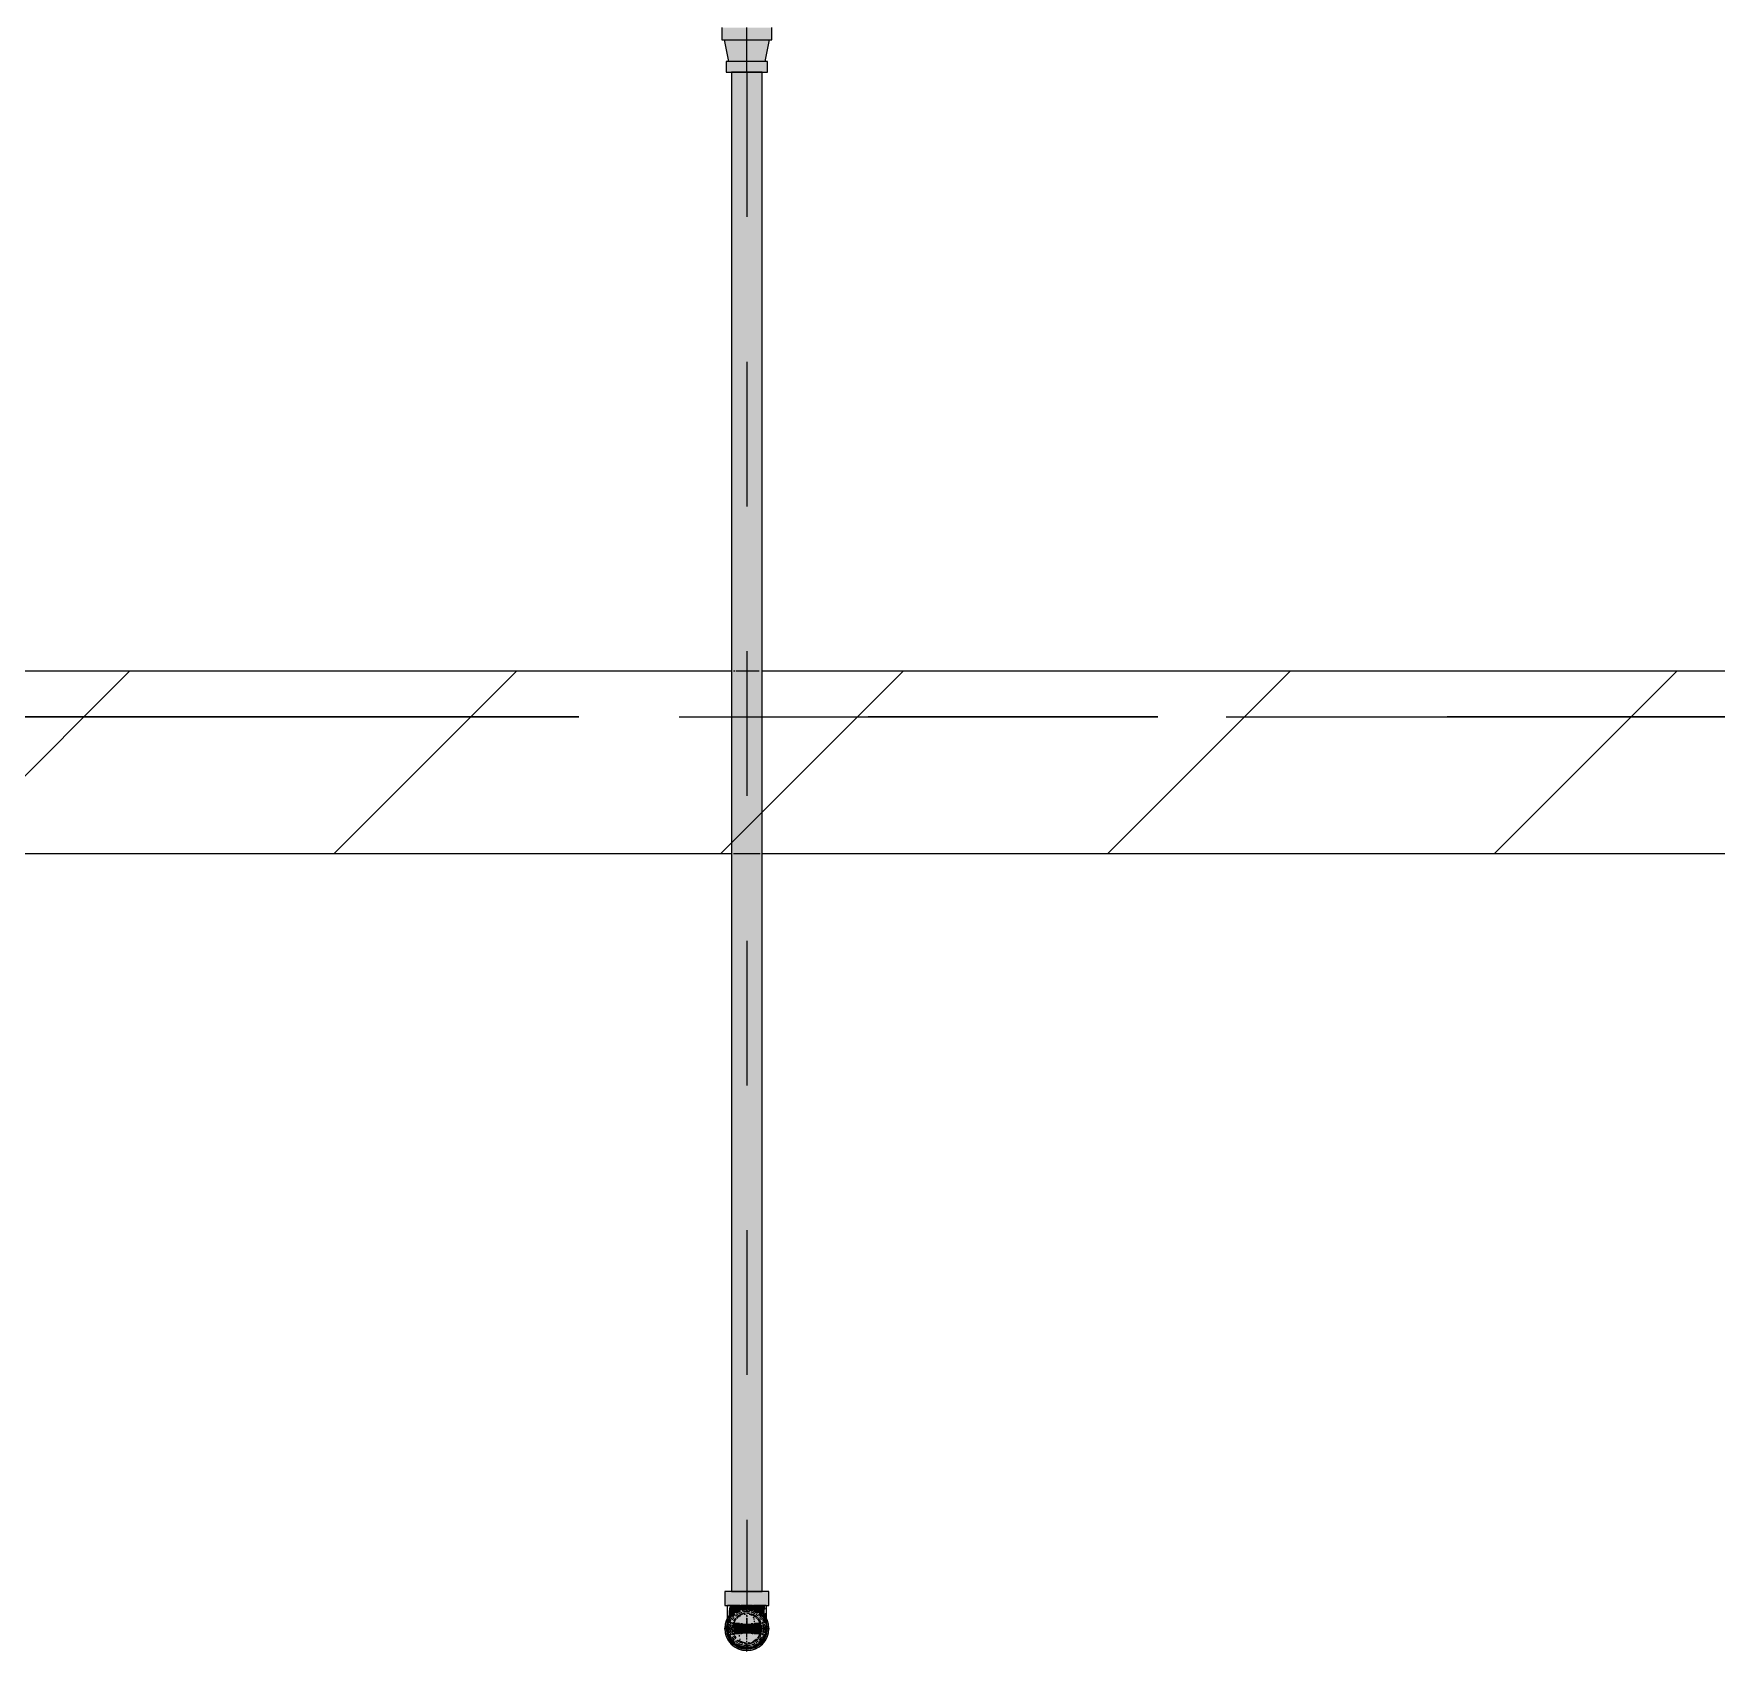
# Model space of a CAD drawing. Header units: millimetres. Extents: x -4000 to 187956, y -58990 to 162485.
# Drawn here: x 70968 to 72813, y 126425 to 128199 of the extents above; entities that cross this region are included whole.
import ezdxf

# ---------------------------------------------------------------- set-up
doc = ezdxf.new("R2010")
doc.units = ezdxf.units.MM
for name, pattern in [('Dash 1_16_', [317.5, 158.75, -158.75]), ('Grid Line', [2222.5, 1270, -317.5, 317.5, -317.5]), ('Grid Line 12_5mm', [2150, 1250, -300, 300, -300])]:
    doc.linetypes.add(name, pattern=pattern)
for name, color, linetype, lineweight in [('A-WALL', 113, 'Continuous', 13), ('A-WALL-PATT', 111, 'Continuous', 13), ('F-SPRN', 3, 'Continuous', 9), ('P-PIPE', 3, 'Continuous', 9), ('P-PIPE-CNTR', 3, 'Continuous', 9), ('S-GRID', 1, 'Continuous', 30)]:
    doc.layers.add(name, color=color, linetype=linetype, lineweight=lineweight)

# ---------------------------------------------------------------- blocks, each defined once
blk = doc.blocks.new('CMF2_NHAXUONG_A_rvt-1-FFS - TANG 1')
at = {"layer": 'A-WALL-PATT', "lineweight": 9}
h = blk.add_hatch(dxfattribs=at)
h.set_pattern_fill('FP_12', color=250, style=0, pattern_type=2)
h.set_pattern_definition([(45, (0, 0), (-212.13203, 212.13203), [])])
h.paths.add_polyline_path([(68581, 127300.1), (97082.8, 127300.1), (97082.8, 127500.1), (67049.8, 127500.1), (67049.8, 127300.1)])
h.paths.add_polyline_path([(43638.6, 127300.1), (63049.8, 127300.1), (63049.8, 127500.1), (43549.8, 127500.1), (43549.8, 127300.1)])
at = {"layer": 'A-WALL', "color": 50, "lineweight": 15}
for p, q in [((71733.5, 127500.1), (69266.5, 127500.1)), ((74233.5, 127500.1), (71766.5, 127500.1)), ((69266.7, 127300.1), (71733.3, 127300.1)), ((71766.7, 127300.1), (74233.3, 127300.1))]:
    blk.add_line(p, q, dxfattribs=at)
at = {"layer": 'A-WALL', "color": 35, "lineweight": 15}
for p, q in [((71733.5, 127500.1), (69266.5, 127500.1)), ((74233.5, 127500.1), (71766.5, 127500.1)), ((69266.7, 127300.1), (71733.3, 127300.1)), ((71766.7, 127300.1), (74233.3, 127300.1))]:
    blk.add_line(p, q, dxfattribs=at)
at = {"layer": 'A-WALL', "color": 14, "lineweight": 15}
for p, q in [((71737.1, 127500.1), (71735.5, 127500.1)), ((71763.4, 127500.1), (71738.2, 127500.1)), ((71735.5, 127300.1), (71764.5, 127300.1))]:
    blk.add_line(p, q, dxfattribs=at)
at = {"layer": 'A-WALL', "color": 15, "lineweight": 15}
for p, q in [((71737.1, 127500.1), (71735.5, 127500.1)), ((71763.4, 127500.1), (71738.2, 127500.1)), ((71735.5, 127300.1), (71764.5, 127300.1))]:
    blk.add_line(p, q, dxfattribs=at)
at = {"layer": 'S-GRID', "linetype": 'Grid Line 12_5mm', "lineweight": 9}
blk.add_line((-824.3, 127450), (183641.1, 127450), dxfattribs=at)
blk = doc.blocks.new('Sprinkler_Up - DN20-V317-FFS - TANG 1')
at = {"layer": 'F-SPRN', "transparency": 33554534}
for points in [[(-13.5, 0), (-3.9, 0.7), (-1.7, 2.9), (-1.2, 3.5), (-0.6, 4), (0.6, 4), (1.2, 3.5), (1.7, 2.9), (4.6, 0), (22.2, 0), (18, 13.1), (6.9, 21.2), (-6.9, 21.2), (-18.4, 11.9), (-22.2, 0)], [(0, -21.2), (6.9, -21.2), (18, -13.1), (22.2, 0), (3.9, -0.7), (1.7, -2.9), (1.2, -3.5), (0.6, -4), (-0.6, -4), (-1.2, -3.5), (-1.7, -2.9), (-4.6, 0), (-22.2, 0), (-18, -13.1), (-6.9, -21.2)], [(0, -16.7), (4.3, -16.1), (11.8, -11.8), (16.1, -4.3), (16.1, 4.3), (11.7, 11.9), (8.3, 14.4), (0, 16.7), (-4.3, 16.1), (-11.8, 11.8), (-16.1, 4.3), (-16.1, -4.3), (-11.8, -11.8), (-8.3, -14.4)], [(0, -15.6), (7.8, -13.5), (13.5, -7.8), (15.1, -4), (15.1, 4), (13.5, 7.8), (7.8, 13.5), (0, 15.6), (-9.9, 11.9), (-11, 11), (-15.1, 4), (-15.1, -4), (-11, -11), (-7.8, -13.5)], [(-10.9, -5.5), (-10.9, 5.4), (-14.5, 5.4), (-14.5, -5.5)], [(-7.7, -5.5), (-7.7, 5.4), (-10.9, 5.4), (-10.9, -5.5)], [(0, -5.5), (0, 5.4), (-7.7, 5.4), (-7.7, -5.5)], [(0, 0), (5.7, 0), (2.9, 4.9), (-2.9, 4.9), (-5.7, 0)], [(-2.9, -4.9), (2.9, -4.9), (5.7, 0), (-5.7, 0)], [(0, 0), (4.6, 0), (0, 4.6), (-4.6, 0)], [(0, -4.6), (4.6, 0), (-4.6, 0)], [(0, -2.6), (1.3, 0), (-1.8, 0)], [(-1.3, 0), (1.8, 0), (0, 2.6)], [(7.7, -5.5), (7.7, 5.4), (0, 5.4), (0, -5.5)], [(10.9, -5.5), (10.9, 5.4), (7.7, 5.4), (7.7, -5.5)], [(14.5, -5.5), (14.5, 5.4), (10.9, 5.4), (10.9, -5.5)]]:
    blk.add_hatch(color=1, dxfattribs=at).paths.add_polyline_path(points)
at = {"layer": 'F-SPRN', "color": 1}
for p, q in [((-11.5, 5.4), (-14.5, 5.4)), ((-14.5, 5.4), (-11.3, 5.4)), ((-14.5, 5.4), (-14.5, 3.7)), ((-14.5, 3.3), (-14.5, 0)), ((-11.5, 5.4), (-11.5, 4)), ((-10.9, 1.9), (-10.9, 3.6)), ((-10.8, 5.4), (-8, 5.4)), ((-8.1, 5.4), (-10.8, 5.4)), ((-8.1, 5.4), (-8.1, 2.8)), ((-8.1, 2.5), (-8.1, 0.7)), ((-7.7, 4.8), (-7.7, 2.7)), ((-7.7, 4.8), (-7.7, 2.7)), ((-7.7, 2.1), (-7.7, 0.5)), ((-7.7, 2.1), (-7.7, 0.5)), ((-6.7, 5.4), (-4.7, 5.4)), ((-5.8, 3.8), (-5.8, 2.2)), ((-2.1, 0), (-2.1, 0)), ((-2.1, 0), (-2.1, -0.1)), ((-0.5, 2), (-0.6, 2)), ((-0.6, 2), (-0.6, 2)), ((0, 2.1), (-0.1, 2.1)), ((2.1, 0), (2.1, 0.1)), ((2.1, 0), (2.1, 0)), ((4.7, 5.4), (6.5, 5.4)), ((7.7, 5.4), (10.8, 5.4)), ((7.7, 5.2), (7.7, 2.7)), ((7.7, 5.2), (7.7, 2.7)), ((7.7, 2.3), (7.7, 0.5)), ((7.7, 2.3), (7.7, 0.5)), ((10.8, 5.4), (8.1, 5.4)), ((8.1, 5.4), (8.1, 2.8)), ((8.1, 2.5), (8.1, 0.4)), ((10.9, 5.4), (14.5, 5.4)), ((10.9, 3.6), (10.9, 0.2)), ((14.5, 5.4), (11.5, 5.4)), ((11.5, 5.4), (11.5, 4)), ((11.5, 3), (11.5, 0.2)), ((14.5, 5.4), (14.5, -5.5)), ((-14.5, -1.3), (-14.5, -3.7)), ((-11.1, -5.5), (-14.5, -5.5)), ((-14.5, -5.5), (-11.5, -5.5)), ((-10.9, -2.6), (-10.9, -1.3)), ((-10.8, -5.5), (-8.1, -5.5)), ((-7.8, -5.5), (-10.8, -5.5)), ((-8.1, -4.2), (-8.1, -5.5)), ((-7.7, -2.7), (-7.7, -4)), ((-7.7, -2.7), (-7.7, -4)), ((-7, -5.5), (-5.8, -5.5)), ((-4.8, -5.5), (-7, -5.5)), ((-5.8, -2.3), (-5.8, -3.8)), ((-2.1, -0.3), (-2, -0.4)), ((-2, -0.4), (-2, -0.5)), ((-2, -0.5), (-2, -0.6)), ((-2, -0.6), (-2, -0.7)), ((-2, -0.7), (-1.9, -0.7)), ((-1.9, -0.7), (-1.9, -0.8)), ((-1.9, -0.8), (-1.9, -0.9)), ((-1.9, -0.9), (-1.8, -1)), ((-1.8, -1), (-1.8, -1.1)), ((-1.8, -1), (-1.8, -1)), ((-1.8, -1.1), (-1.7, -1.2)), ((-1.7, -1.2), (-1.6, -1.3)), ((-1.7, -1.2), (-1.7, -1.2)), ((-1.6, -1.3), (-1.6, -1.4)), ((-1.6, -1.4), (-1.5, -1.4)), ((-1.5, -1.4), (-1.4, -1.5)), ((-1.4, -1.5), (-1.3, -1.6)), ((-1.4, -1.5), (-1.4, -1.5)), ((-1.3, -1.6), (-1.3, -1.7)), ((-1.3, -1.7), (-1.2, -1.7)), ((-1.2, -1.7), (-1.1, -1.7)), ((-1.1, -1.7), (-1.1, -1.8)), ((-1.1, -1.8), (-1, -1.8)), ((-1, -1.8), (-0.9, -1.9)), ((-0.9, -1.9), (-0.8, -1.9)), ((-0.8, -1.9), (-0.7, -2)), ((-0.8, -1.9), (-0.8, -1.9)), ((-0.7, -2), (-0.6, -2)), ((-0.6, -2), (-0.5, -2)), ((-0.5, -2), (-0.4, -2)), ((-0.4, -2), (-0.3, -2.1)), ((-0.4, -2), (-0.4, -2)), ((-0.3, -2.1), (-0.2, -2.1)), ((-0.2, -2.1), (-0.1, -2.1)), ((-0.1, -2.1), (0, -2.1)), ((0, -2.1), (0.1, -2.1)), ((0.1, -2.1), (0.2, -2.1)), ((0.1, -2.1), (0.1, -2.1)), ((0.2, -2.1), (0.3, -2.1)), ((0.3, -2.1), (0.4, -2)), ((0.4, -2), (0.5, -2)), ((0.5, -2), (0.6, -2)), ((0.6, -2), (0.7, -2)), ((0.6, -2), (0.6, -2)), ((0.7, -2), (0.8, -1.9)), ((0.8, -1.9), (0.9, -1.9)), ((0.9, -1.9), (1, -1.8)), ((0.9, -1.9), (0.9, -1.9)), ((1, -1.8), (1.1, -1.8)), ((1.1, -1.8), (1.2, -1.7)), ((1.2, -1.7), (1.3, -1.6)), ((1.2, -1.7), (1.2, -1.7)), ((1.3, -1.6), (1.4, -1.6)), ((1.4, -1.5), (1.5, -1.5)), ((1.4, -1.6), (1.4, -1.5)), ((1.5, -1.4), (1.6, -1.3)), ((1.5, -1.5), (1.5, -1.4)), ((1.6, -1.3), (1.7, -1.2)), ((1.6, -1.3), (1.6, -1.3)), ((1.7, -1.1), (1.8, -1.1)), ((1.7, -1.2), (1.7, -1.1)), ((1.8, -1), (1.9, -0.9)), ((1.8, -1.1), (1.8, -1)), ((1.9, -0.8), (2, -0.7)), ((1.9, -0.8), (1.9, -0.8)), ((1.9, -0.9), (1.9, -0.8)), ((2, -0.4), (2.1, -0.3)), ((2, -0.5), (2, -0.4)), ((2, -0.5), (2, -0.5)), ((2, -0.6), (2, -0.5)), ((2, -0.7), (2, -0.6)), ((2.1, -0.1), (2.1, 0)), ((2.1, -0.2), (2.1, -0.1)), ((2.1, -0.3), (2.1, -0.2)), ((7, -5.5), (4.8, -5.5)), ((5.8, -2.2), (5.8, -3.8)), ((5.8, -5.5), (7, -5.5)), ((7.7, -0.5), (7.7, -2.3)), ((7.7, -0.5), (7.7, -2.3)), ((7.7, -2.7), (7.7, -5.4)), ((7.7, -2.7), (7.7, -5.4)), ((10.8, -5.5), (7.7, -5.5)), ((8.1, -0.4), (8.1, -2.5)), ((8.1, -2.8), (8.1, -5.5)), ((8.1, -5.5), (10.8, -5.5)), ((10.9, -0.2), (10.9, -3.6)), ((14.5, -5.5), (10.9, -5.5)), ((11.5, -0.2), (11.5, -3)), ((11.5, -4), (11.5, -5.5)), ((11.5, -5.5), (14.5, -5.5))]:
    blk.add_line(p, q, dxfattribs=at)
at = {"layer": 'F-SPRN', "color": 1, "flags": 128}
for points in [[(-0.6, 2), (-0.7, 2), (-0.8, 1.9), (-0.9, 1.9), (-0.9, 1.9), (-1, 1.8), (-1.1, 1.8), (-1.2, 1.7), (-1.2, 1.7), (-1.3, 1.6), (-1.4, 1.6), (-1.4, 1.5), (-1.5, 1.5), (-1.5, 1.4), (-1.6, 1.3), (-1.6, 1.3), (-1.7, 1.2), (-1.7, 1.1), (-1.8, 1.1), (-1.8, 1), (-1.9, 0.9), (-1.9, 0.8), (-1.9, 0.8), (-2, 0.7), (-2, 0.6), (-2, 0.5), (-2, 0.5), (-2, 0.4), (-2.1, 0.3), (-2.1, 0.2), (-2.1, 0.1), (-2.1, 0)], [(-0.1, 2.1), (-0.1, 2.1), (-0.2, 2.1), (-0.3, 2.1), (-0.4, 2), (-0.5, 2)], [(2.1, 0.1), (2.1, 0.2), (2.1, 0.2), (2.1, 0.3), (2, 0.4), (2, 0.5), (2, 0.6), (2, 0.7), (1.9, 0.7), (1.9, 0.8), (1.9, 0.9), (1.8, 1), (1.8, 1), (1.8, 1.1), (1.7, 1.2), (1.7, 1.2), (1.6, 1.3), (1.6, 1.4), (1.5, 1.4), (1.4, 1.5), (1.4, 1.5), (1.3, 1.6), (1.3, 1.7), (1.2, 1.7), (1.1, 1.7), (1.1, 1.8), (1, 1.8), (0.9, 1.9), (0.8, 1.9), (0.8, 1.9), (0.7, 2), (0.6, 2), (0.5, 2), (0.4, 2), (0.4, 2), (0.3, 2.1), (0.2, 2.1), (0.1, 2.1), (0, 2.1)], [(-2.1, -0.1), (-2.1, -0.2), (-2.1, -0.2), (-2.1, -0.3)]]:
    blk.add_lwpolyline(points, dxfattribs=at)
at = {"layer": 'F-SPRN', "color": 1}
for radius, start, end in [(22.2, 360, 180), (21.9, 108.2621, 125.7507), (21.9, 99.348, 107.901), (21.9, 90.145, 98.8503), (21.9, 72.5583, 89.4624), (21.9, 54.2493, 71.7379), (21.9, 165.6773, 179.2615), (21.9, 146.7912, 164.8151), (21.9, 144, 146.7912), (21.9, 126.6942, 143.2701), (16.7, 167.6802, 180), (16.7, 167.6802, 180), (16.7, 155.3879, 164.9693), (16.7, 155.3879, 164.9693), (15.6, 166.4265, 180), (15.6, 166.4265, 180), (15.6, 150.9409, 165), (15.6, 159.6139, 165), (16.7, 136.7213, 149.931), (16.7, 136.7213, 149.931), (15.6, 150.9409, 156.3845), (15.6, 138.4214, 150), (15.6, 138.4214, 150), (16.7, 134.4938, 135), (16.7, 134.4938, 135), (15.6, 129.9005, 135), (15.6, 129.9005, 135), (16.7, 121.4181, 130.5751), (16.7, 121.4181, 130.5751), (15.6, 120.5262, 126.205), (15.6, 120.5262, 126.205), (16.7, 106.5995, 120), (16.7, 106.5995, 120), (15.6, 114.4363, 119.9813), (15.6, 114.4363, 119.9813), (4.63, 155.7832, 180), (4.63, 155.7832, 180), (16.7, 96.4143, 105), (16.7, 96.4143, 105), (4.63, 109.0192, 138.2703), (4.63, 109.0192, 138.2703), (15.6, 95.5762, 100.6843), (15.6, 95.5762, 100.6843), (2.56, 109.0192, 168.8278), (2.56, 109.0192, 168.8278), (2.04, 109.0192, 180), (16.7, 83.0684, 90), (16.7, 83.0684, 90), (4.63, 17.9592, 90), (4.63, 17.9592, 90), (3.81, 57.0577, 90), (2.56, 14.5599, 90), (2.56, 14.5599, 90), (2.04, 10.4703, 90), (15.6, 75.573, 80.5892), (15.6, 75.573, 80.5892), (3.81, 16.1605, 43.8358), (15.6, 67.5614, 74.5481), (15.6, 67.5614, 74.5481), (16.7, 60, 75), (16.7, 60, 75), (15.6, 60.0187, 65.5637), (15.6, 60.0187, 65.5637), (15.6, 53.795, 60), (15.6, 53.795, 60), (16.7, 49.4249, 58.5819), (16.7, 49.4249, 58.5819), (15.6, 45, 50.0995), (15.6, 45, 50.0995), (16.7, 45, 45.5062), (16.7, 45, 45.5062), (15.6, 30, 41.5786), (15.6, 30, 41.5786), (16.7, 30, 43.2787), (16.7, 30, 43.2787), (21.9, 36.7299, 53.3058), (15.6, 23.6155, 29.5646), (15.6, 15, 29.5646), (15.6, 15, 20.3861), (16.7, 15, 24.6121), (16.7, 15, 24.6121), (15.6, 360, 13.6618), (15.6, 0, 13.6618), (16.7, 360, 12.3198), (16.7, 0, 12.3198), (21.9, 33.2088, 36), (21.9, 15.1849, 33.2088), (21.9, 0.7385, 14.3227), (22.2, 180, 360), (21.9, 180.7385, 194.3227), (21.9, 195.1849, 215.2302), (21.9, 216.7299, 233.3058), (16.7, 180, 192.3198), (16.7, 180, 192.3198), (16.7, 195.0307, 204.6121), (16.7, 195.0307, 204.6121), (15.6, 181.9082, 193.6618), (15.6, 181.9082, 193.6618), (15.6, 197.3339, 209.5646), (15.6, 197.3339, 209.5646), (16.7, 210.069, 223.2787), (16.7, 210.069, 223.2787), (15.6, 212.5472, 221.5786), (15.6, 212.5472, 221.5786), (21.9, 234.2493, 251.7379), (16.7, 229.4249, 238.5819), (16.7, 229.4249, 238.5819), (15.6, 233.795, 240), (15.6, 233.795, 240), (16.7, 240, 255), (16.7, 240, 255), (15.6, 240.0187, 254.5481), (15.6, 240.0187, 254.5481), (4.63, 197.9592, 0), (4.63, 197.9592, 360), (15.6, 255, 267.64), (15.6, 255, 267.64), (3.81, 196.1605, 360), (2.56, 191.1677, 270), (2.56, 191.1677, 270), (2.04, 190.4703, 270), (16.7, 263.0684, 270), (16.7, 263.0684, 270), (2.04, 270, 0), (2.56, 270, 0), (2.56, 270, 360), (15.6, 275.5762, 280.6843), (15.6, 275.5762, 280.6843), (16.7, 276.4143, 285), (16.7, 276.4143, 285), (16.7, 286.5995, 300), (16.7, 286.5995, 300), (15.6, 294.4363, 299.9813), (15.6, 294.4363, 299.9813), (21.9, 288.2621, 305.7507), (15.6, 300, 313.2078), (15.6, 300, 313.2078), (16.7, 301.4181, 310.5751), (16.7, 301.4181, 310.5751), (15.6, 318.4214, 330), (15.6, 318.4214, 330), (16.7, 316.7213, 330), (16.7, 316.7213, 330), (21.9, 306.6942, 323.2701), (15.6, 330.4354, 345), (15.6, 330.4354, 336.3845), (15.6, 339.6139, 345), (15.6, 346.3382, 360), (15.6, 346.3382, 360), (16.7, 335.3879, 345), (16.7, 335.3879, 345), (16.7, 347.6802, 360), (16.7, 347.6802, 360), (21.9, 324.7698, 344.8151), (21.9, 345.6773, 359.2615), (21.9, 252.5583, 269.4624), (21.9, 270.145, 278.8503), (21.9, 279.348, 287.901)]:
    blk.add_arc((0, 0), radius, start, end, dxfattribs=at)
blk = doc.blocks.new('Steel_Transition_Threaded_HoaPhat - Standard-V318-FFS - TANG 1')
at = {"layer": 'P-PIPE', "lineweight": 13, "transparency": 33554534}
h = blk.add_hatch(color=1, dxfattribs=at)
h.paths.add_polyline_path([(71750, 126427.6), (71755.8, 126428.4), (71761.3, 126430.6), (71765.9, 126434.2), (71769.5, 126438.8), (71771.7, 126444.3), (71772.5, 126450.1), (71771.7, 126455.9), (71769, 126462), (71765.9, 126466), (71761.3, 126469.6), (71755.8, 126471.8), (71750, 126472.6), (71744.2, 126471.8), (71738.8, 126469.6), (71734.1, 126466), (71730.5, 126461.3), (71728.3, 126455.9), (71727.5, 126450.1), (71728.3, 126444.3), (71730.5, 126438.8), (71734.1, 126434.2), (71738.8, 126430.6), (71744.2, 126428.4)])
h.paths.add_polyline_path([(71750, 126430), (71744.8, 126430.7), (71740, 126432.7), (71735.8, 126435.9), (71732.6, 126440), (71730.6, 126444.9), (71729.9, 126450.1), (71730.6, 126455.3), (71734, 126462), (71735.8, 126464.3), (71740, 126467.5), (71744.8, 126469.5), (71750, 126470.2), (71755.2, 126469.5), (71760.1, 126467.5), (71766, 126462), (71767.4, 126460.1), (71769.4, 126455.3), (71770.1, 126450.1), (71769.4, 126444.9), (71767.4, 126440), (71764.2, 126435.9), (71760.1, 126432.7), (71755.2, 126430.7)])
for points in [[(71750, 126430), (71750, 126433.7), (71741.8, 126435.9), (71735.8, 126441.9), (71733.6, 126450.1), (71735.8, 126458.3), (71741.8, 126464.3), (71750, 126466.5), (71750, 126470.2), (71744.8, 126469.5), (71740, 126467.5), (71734, 126462), (71732.6, 126460.1), (71730.6, 126455.3), (71729.9, 126450.1), (71730.6, 126444.9), (71732.6, 126440), (71735.8, 126435.9), (71740, 126432.7), (71744.8, 126430.7)], [(71750, 126431.6), (71754.8, 126432.2), (71759.3, 126434.1), (71763.1, 126437), (71766, 126440.8), (71767.9, 126445.3), (71768.5, 126450.1), (71767.9, 126454.9), (71764, 126462), (71763.1, 126463.2), (71759.3, 126466.1), (71754.8, 126468), (71750, 126468.6), (71745.2, 126468), (71740.8, 126466.1), (71736, 126462), (71734, 126459.3), (71732.1, 126454.9), (71731.5, 126450.1), (71732.1, 126445.3), (71734, 126440.8), (71736.9, 126437), (71740.8, 126434.1), (71745.2, 126432.2)], [(71750, 126430), (71755.2, 126430.7), (71760.1, 126432.7), (71764.2, 126435.9), (71767.4, 126440), (71769.4, 126444.9), (71770.1, 126450.1), (71769.4, 126455.3), (71766, 126462), (71764.2, 126464.3), (71760.1, 126467.5), (71755.2, 126469.5), (71750, 126470.2), (71750, 126466.5), (71758.2, 126464.3), (71764.2, 126458.3), (71766.4, 126450.1), (71764.2, 126441.9), (71758.2, 126435.9), (71750, 126433.7)]]:
    blk.add_hatch(color=1, dxfattribs=at).paths.add_polyline_path(points)
at = {"layer": 'P-PIPE', "color": 20, "lineweight": 13}
for radius, start, end in [(22.5, 90, 270), (22.5, 150, 270), (22.5, 90, 150), (20.1, 150, 162.7449), (20.1, 143.4205, 148.1553), (18.5, 139.7195, 150), (18.5, 139.7195, 150), (20.1, 128.8856, 139.8677), (16.4, 143.5463, 150), (18.5, 123.4976, 133.2041), (18.5, 123.4976, 133.2041), (16.4, 133.3918, 135), (20.1, 109.6859, 125.0043), (16.4, 121.0738, 128.0319), (18.5, 106.819, 120), (18.5, 106.819, 120), (16.4, 115.1607, 120), (16.4, 107.4657, 111.9681), (20.1, 100.9975, 105), (18.5, 91.4353, 103.2046), (18.5, 91.4353, 103.2046), (16.4, 96.2132, 104.6042), (20.1, 90.5246, 98.5089), (22.5, 0, 90), (22.5, 270, 90), (18.5, 78.0986, 90), (18.5, 78.0986, 90), (20.1, 75.0607, 87.9279), (18.5, 60, 75), (18.5, 60, 75), (16.4, 66.9681, 72.9388), (20.1, 54.9957, 75), (16.4, 50.4733, 56.6389), (18.5, 46.7959, 56.5024), (18.5, 46.7959, 56.5024), (16.4, 45, 46.6082), (20.1, 40.1323, 51.1144), (16.4, 30, 38.0319), (18.5, 30, 40.2805), (18.5, 30, 40.2805), (20.1, 31.8447, 36.5795), (20.1, 17.2551, 30), (20.1, 166.0499, 193.9501), (20.1, 197.2551, 210), (18.5, 166.5939, 180), (18.5, 166.5939, 193.4061), (18.5, 180, 193.4061), (18.5, 157.6232, 165), (18.5, 157.6232, 165), (18.5, 195, 202.3768), (18.5, 195, 202.3768), (20.1, 211.8447, 225), (16.4, 168.5467, 178.9063), (16.4, 184.8393, 191.4533), (18.5, 210, 223.5703), (18.5, 210, 223.5703), (16.4, 158.0319, 163.506), (16.4, 210.6635, 216.4537), (22.5, 270, 0), (20.1, 308.8856, 328.1553), (18.5, 316.4297, 330), (18.5, 316.4297, 330), (16.4, 338.0319, 342.8691), (16.4, 0, 8.0319), (16.4, 353.5463, 0), (18.5, 15, 22.3768), (18.5, 15, 22.3768), (18.5, 337.6232, 345), (18.5, 337.6232, 345), (20.1, 330, 342.7449), (18.5, 0, 13.4061), (18.5, 346.5939, 13.4061), (18.5, 346.5939, 0), (20.1, 346.0499, 13.9501), (20.1, 225, 231.1144), (18.5, 226.7959, 236.5024), (18.5, 226.7959, 236.5024), (20.1, 234.9957, 240), (16.4, 230.4733, 236.6389), (20.1, 240, 255), (18.5, 240, 255), (18.5, 240, 255), (16.4, 240, 246.5955), (16.4, 250.3629, 255), (20.1, 255.0607, 267.9279), (18.5, 258.0986, 270), (18.5, 258.0986, 270), (16.4, 264.1652, 268.506), (20.1, 270.5246, 278.5089), (18.5, 271.4353, 283.2046), (18.5, 271.4353, 283.2046), (16.4, 276.2132, 283.9063), (20.1, 280.9975, 285), (16.4, 287.4657, 291.9681), (18.5, 286.819, 300), (18.5, 286.819, 300), (16.4, 293.4045, 300), (20.1, 289.6859, 305.0043), (18.5, 303.4976, 313.2041), (18.5, 303.4976, 313.2041)]:
    blk.add_arc((71750, 126450.1), radius, start, end, dxfattribs=at)
blk = doc.blocks.new('Steel_Elbow_Threaded_HoaPhat - Standard-V319-FFS - TANG 1')
at = {"layer": 'P-PIPE', "lineweight": 13, "transparency": 33554534}
for points in [[(71733, 126475.5), (71750, 126475.5), (71750, 126490.6), (71725.9, 126490.6), (71726.7, 126475.5), (71729.1, 126475.5)], [(71774.1, 126475.5), (71773.3, 126490.6), (71750, 126490.6), (71750, 126475.5), (71773.3, 126475.5)], [(71750, 126426), (71756.2, 126426.8), (71762.1, 126429.2), (71767.1, 126433), (71770.9, 126438), (71773.3, 126443.8), (71774.1, 126450.1), (71773.3, 126456.3), (71770.9, 126462.1), (71767.1, 126467.1), (71762.1, 126471), (71756.2, 126473.4), (71750, 126474.2), (71743.8, 126473.4), (71737.9, 126471), (71733, 126467.1), (71729, 126462), (71726.7, 126456.3), (71725.9, 126450.1), (71726.7, 126443.8), (71729.1, 126438), (71733, 126433), (71737.9, 126429.2), (71743.8, 126426.8)]]:
    blk.add_hatch(color=1, dxfattribs=at).paths.add_polyline_path(points)
h = blk.add_hatch(color=1, dxfattribs=at)
h.paths.add_polyline_path([(71742.8, 126470), (71740.3, 126470), (71744.1, 126471.9)])
h.paths.add_polyline_path([(71729.8, 126460.2), (71732.1, 126462), (71737.2, 126467.6), (71742.8, 126470), (71750, 126471.2), (71750, 126475.5), (71731.7, 126475.5), (71730.3, 126471.7), (71730.1, 126464.3), (71730, 126462)])
h = blk.add_hatch(color=1, dxfattribs=at)
h.paths.add_polyline_path([(71766.9, 126465.3), (71769.2, 126462), (71768.6, 126464.6)])
h.paths.add_polyline_path([(71770.9, 126458.6), (71770.6, 126467.2), (71769.5, 126466.8), (71769.4, 126470.9), (71770.7, 126471.2), (71769.6, 126475.5), (71750, 126475.5), (71750, 126471.2), (71757.2, 126470), (71755.9, 126471.9), (71763.4, 126467.2), (71767.4, 126463.1), (71766.2, 126468.2), (71769.6, 126462)])
at = {"layer": 'P-PIPE', "color": 20, "lineweight": 13}
for p, q in [((71725.9, 126490.6), (71725.9, 126475.5)), ((71729.1, 126490.6), (71725.9, 126490.6)), ((71750, 126490.6), (71725.9, 126490.6)), ((71733, 126490.6), (71729.1, 126490.6)), ((71737.9, 126490.6), (71733.8, 126490.6)), ((71743.8, 126490.6), (71738.2, 126490.6)), ((71750, 126490.6), (71743.8, 126490.6)), ((71756.2, 126490.6), (71750, 126490.6)), ((71774.1, 126490.6), (71750, 126490.6)), ((71761.8, 126490.6), (71756.2, 126490.6)), ((71766.2, 126490.6), (71762.1, 126490.6)), ((71770.9, 126490.6), (71767.1, 126490.6)), ((71773.3, 126490.6), (71770.9, 126490.6)), ((71774.1, 126490.6), (71773.3, 126490.6)), ((71774.1, 126475.5), (71774.1, 126490.6)), ((71725.9, 126475.5), (71731.5, 126475.5)), ((71725.9, 126475.5), (71750, 126475.5)), ((71742.8, 126475.5), (71728.9, 126475.5)), ((71728.9, 126461.8), (71728.9, 126462)), ((71728.9, 126460.9), (71728.9, 126461.8)), ((71731.7, 126475.5), (71729.2, 126475.5)), ((71731.5, 126475.5), (71733, 126475.5)), ((71732.8, 126475.5), (71731.7, 126475.5)), ((71736.4, 126475.5), (71733.8, 126475.5)), ((71734, 126475.5), (71737.9, 126475.5)), ((71742.8, 126475.5), (71736.4, 126475.5)), ((71737.9, 126475.5), (71742.7, 126475.5)), ((71750, 126475.5), (71743.7, 126475.5)), ((71750, 126475.5), (71743.7, 126475.5)), ((71743.8, 126475.5), (71750, 126475.5)), ((71750, 126475.5), (71756.2, 126475.5)), ((71750, 126475.5), (71774.1, 126475.5)), ((71756.3, 126475.5), (71750, 126475.5)), ((71756.3, 126475.5), (71750, 126475.5)), ((71763.6, 126475.5), (71757.2, 126475.5)), ((71770.8, 126475.5), (71757.2, 126475.5)), ((71757.3, 126475.5), (71762.1, 126475.5)), ((71762.1, 126475.5), (71766, 126475.5)), ((71766.2, 126475.5), (71763.6, 126475.5)), ((71767.1, 126475.5), (71769.7, 126475.5)), ((71768.3, 126475.5), (71767.2, 126475.5)), ((71769.9, 126475.5), (71768.3, 126475.5)), ((71769.7, 126475.5), (71770.9, 126475.5)), ((71771.2, 126475.5), (71769.9, 126475.5)), ((71770.9, 126475.5), (71774.1, 126475.5)), ((71771.2, 126462), (71771.2, 126461.2)), ((71771.2, 126462), (71771.2, 126462)), ((71771.2, 126461.2), (71771.2, 126460.3)), ((71771.2, 126458), (71771.2, 126457.3)), ((71728.9, 126455.1), (71728.9, 126455.7)), ((71728.9, 126454.5), (71728.9, 126455.1)), ((71728.9, 126454), (71728.9, 126454.5)), ((71728.9, 126452.5), (71728.9, 126453)), ((71728.9, 126452.1), (71728.9, 126452.5)), ((71728.9, 126451.7), (71728.9, 126452.1)), ((71728.9, 126451.4), (71728.9, 126451.7)), ((71728.9, 126451.1), (71728.9, 126451.4)), ((71728.9, 126450.4), (71728.9, 126450.6)), ((71728.9, 126450.3), (71728.9, 126450.4)), ((71728.9, 126450.2), (71728.9, 126450.3)), ((71728.9, 126450.1), (71728.9, 126450.2)), ((71728.9, 126450.1), (71728.9, 126450.1)), ((71728.9, 126449.9), (71728.9, 126450.1)), ((71728.9, 126449), (71728.9, 126449.9)), ((71728.9, 126448.2), (71728.9, 126449)), ((71729, 126447.3), (71728.9, 126448.2)), ((71729.2, 126446.5), (71729, 126447.3)), ((71729.3, 126445.7), (71729.2, 126446.5)), ((71729.5, 126444.8), (71729.3, 126445.7)), ((71729.7, 126444), (71729.5, 126444.8)), ((71730, 126443.2), (71729.7, 126444)), ((71730.3, 126442.4), (71730, 126443.2)), ((71731.3, 126440.1), (71731, 126440.9)), ((71731.8, 126439.4), (71731.3, 126440.1)), ((71732.2, 126438.7), (71731.8, 126439.4)), ((71767.9, 126438.9), (71767.5, 126438.1)), ((71769.1, 126441.1), (71768.8, 126440.3)), ((71769.5, 126441.9), (71769.1, 126441.1)), ((71769.8, 126442.6), (71769.5, 126441.9)), ((71770.1, 126443.4), (71769.8, 126442.6)), ((71770.3, 126444.2), (71770.1, 126443.4)), ((71770.5, 126445.1), (71770.3, 126444.2)), ((71770.7, 126445.9), (71770.5, 126445.1)), ((71770.9, 126446.7), (71770.7, 126445.9)), ((71771.2, 126450.1), (71771.1, 126449.2)), ((71771.1, 126449.2), (71771.1, 126448.4)), ((71771.2, 126455.9), (71771.2, 126455.3)), ((71771.2, 126455.3), (71771.2, 126454.7)), ((71771.2, 126454.7), (71771.2, 126454.1)), ((71771.2, 126453.1), (71771.2, 126452.6)), ((71771.2, 126452.6), (71771.2, 126452.2)), ((71771.2, 126452.2), (71771.2, 126451.8)), ((71771.2, 126451.8), (71771.2, 126451.5)), ((71771.2, 126451.5), (71771.2, 126451.2)), ((71771.2, 126451.2), (71771.2, 126450.9)), ((71771.2, 126450.5), (71771.2, 126450.3)), ((71771.2, 126450.3), (71771.2, 126450.2)), ((71771.2, 126450.2), (71771.2, 126450.1)), ((71771.2, 126450.1), (71771.2, 126450.1)), ((71734.3, 126436), (71733.7, 126436.6)), ((71734.8, 126435.4), (71734.3, 126436)), ((71735.4, 126434.8), (71734.8, 126435.4)), ((71736.1, 126434.2), (71735.4, 126434.8)), ((71736.7, 126433.6), (71736.1, 126434.2)), ((71737.4, 126433.1), (71736.7, 126433.6)), ((71738.1, 126432.6), (71737.4, 126433.1)), ((71738.8, 126432.2), (71738.1, 126432.6)), ((71741, 126431), (71740.2, 126431.3)), ((71741.8, 126430.6), (71741, 126431)), ((71742.6, 126430.3), (71741.8, 126430.6)), ((71743.3, 126430), (71742.6, 126430.3)), ((71745.8, 126429.4), (71745, 126429.5)), ((71746.6, 126429.2), (71745.8, 126429.4)), ((71749.2, 126429), (71748.3, 126429)), ((71750, 126428.9), (71749.2, 126429)), ((71750.2, 126428.9), (71750, 126428.9)), ((71751.1, 126429), (71750.2, 126428.9)), ((71751.9, 126429), (71751.1, 126429)), ((71752.8, 126429.1), (71751.9, 126429)), ((71753.6, 126429.2), (71752.8, 126429.1)), ((71754.4, 126429.4), (71753.6, 126429.2)), ((71755.3, 126429.6), (71754.4, 126429.4)), ((71757.7, 126430.4), (71756.9, 126430.1)), ((71758.4, 126430.7), (71757.7, 126430.4)), ((71759.2, 126431.1), (71758.4, 126430.7)), ((71760, 126431.4), (71759.2, 126431.1)), ((71760.7, 126431.8), (71760, 126431.4)), ((71761.4, 126432.3), (71760.7, 126431.8)), ((71762.1, 126432.8), (71761.4, 126432.3)), ((71762.8, 126433.3), (71762.1, 126432.8)), ((71763.5, 126433.8), (71762.8, 126433.3)), ((71764.1, 126434.3), (71763.5, 126433.8)), ((71764.7, 126434.9), (71764.1, 126434.3)), ((71765.3, 126435.5), (71764.7, 126434.9)), ((71765.9, 126436.1), (71765.3, 126435.5)), ((71766.4, 126436.8), (71765.9, 126436.1)), ((71767, 126437.5), (71766.4, 126436.8)), ((71767.5, 126438.1), (71767, 126437.5))]:
    blk.add_line(p, q, dxfattribs=at)
at = {"layer": 'P-PIPE', "color": 20, "lineweight": 13, "flags": 128}
for points in [[(71728.9, 126462), (71728.9, 126462.6), (71728.9, 126463.5), (71728.9, 126464.4), (71728.9, 126465.4), (71728.9, 126466.3), (71728.9, 126467.3), (71728.9, 126468.2), (71728.9, 126469.2), (71728.9, 126470.2), (71728.9, 126471.2), (71728.9, 126472.2), (71728.9, 126473.2), (71728.9, 126474.2), (71728.9, 126475.2), (71728.9, 126475.5)], [(71728.9, 126455.7), (71728.9, 126456.4), (71728.9, 126457.1), (71728.9, 126457.8), (71728.9, 126458.5), (71728.9, 126459.3), (71728.9, 126460.1), (71728.9, 126460.9)], [(71771.2, 126475.5), (71771.2, 126474.5), (71771.2, 126473.5), (71771.2, 126472.5), (71771.2, 126471.5), (71771.2, 126470.5), (71771.2, 126469.5), (71771.2, 126468.5), (71771.2, 126467.5), (71771.2, 126466.6), (71771.2, 126465.6), (71771.2, 126464.7), (71771.2, 126463.8), (71771.2, 126462.9), (71771.2, 126462)], [(71771.2, 126460.3), (71771.2, 126459.5), (71771.2, 126458.7), (71771.2, 126458)], [(71771.2, 126457.3), (71771.2, 126456.6), (71771.2, 126455.9)], [(71728.9, 126453), (71728.9, 126453.4), (71728.9, 126454)], [(71728.9, 126450.6), (71728.9, 126450.8), (71728.9, 126451.1)], [(71731, 126440.9), (71730.6, 126441.6), (71730.3, 126442.4)], [(71768.8, 126440.3), (71768.4, 126439.6), (71767.9, 126438.9)], [(71771.1, 126448.4), (71771, 126447.6), (71770.9, 126446.7)], [(71771.2, 126454.1), (71771.2, 126453.6), (71771.2, 126453.1)], [(71771.2, 126450.9), (71771.2, 126450.7), (71771.2, 126450.5)], [(71733.7, 126436.6), (71733.2, 126437.3), (71732.7, 126438), (71732.2, 126438.7)], [(71740.2, 126431.3), (71739.5, 126431.7), (71738.8, 126432.2)], [(71745, 126429.5), (71744.2, 126429.8), (71743.3, 126430)], [(71748.3, 126429), (71747.5, 126429.1), (71746.6, 126429.2)], [(71756.9, 126430.1), (71756.1, 126429.8), (71755.3, 126429.6)]]:
    blk.add_lwpolyline(points, dxfattribs=at)
at = {"layer": 'P-PIPE', "color": 20, "lineweight": 13}
for radius, start, end in [(24.1, 90, 270), (24.1, 150.4645, 270), (24.1, 150, 150.4645), (24.1, 120, 150), (21.1, 150.0076, 164.9665), (21.1, 130, 141.5854), (21.1, 112.9377, 125.8024), (24.1, 90, 120), (21.1, 99.9464, 104.9657), (21.1, 90, 98.9621), (24.1, 30, 90), (24.1, 270, 90), (21.1, 75.0343, 90), (24.1, 270, 29.5355), (21.1, 60.7988, 67.6705), (21.1, 54.1976, 59.9895), (21.1, 38.4146, 50), (21.1, 15.0335, 29.9924), (24.1, 29.5355, 30), (21.1, 172.25, 178.0438), (21.1, 181.9711, 187.2923), (21.1, 165.7465, 170), (21.1, 190, 194.2657), (21.1, 195.0455, 203.6505), (21.1, 205.3748, 209.9974), (21.1, 330.0026, 334.1966), (21.1, 336.3495, 344.9545), (21.1, 345.7343, 350), (21.1, 1.9562, 7.75), (21.1, 352.7077, 358.0289), (21.1, 213.7495, 218.4271), (21.1, 218.9611, 230), (21.1, 234.2198, 247.0686), (21.1, 255.037, 270), (21.1, 271.1041, 276.3537), (21.1, 279.9303, 284.963), (21.1, 292.3235, 303.6981), (21.1, 310, 321.0389), (21.1, 321.5729, 325.795)]:
    blk.add_arc((71750, 126450.1), radius, start, end, dxfattribs=at)

msp = doc.modelspace()

# ---------------------------------------------------------------- block references
at = {"lineweight": 5}
msp.add_blockref('CMF2_NHAXUONG_A_rvt-1-FFS - TANG 1', (0, 0), dxfattribs=at)

# ---------------------------------------------------------------- next in the draw order: hatches: boundary and pattern name
at = {"layer": 'P-PIPE', "transparency": 33554534}
for points in [[(71730.7, 128192.7), (71777.4, 128192.7), (71776.4, 128206), (71722.7, 128206), (71723.6, 128192.7), (71726.3, 128192.7)], [(71735.8, 128168.8), (71770.1, 128168.8), (71773.9, 128192.7), (71725.2, 128192.7), (71730.6, 128168.8), (71732.6, 128168.8)], [(71765.9, 128157), (71772.5, 128157), (71771.7, 128168.8), (71727.5, 128168.8), (71728.3, 128157), (71761.3, 128157)], [(71750, 126490.6), (71750, 128157), (71733.3, 128157), (71733.9, 126490.6), (71745.7, 126490.6)], [(71750, 126490.6), (71766.7, 126490.6), (71766.1, 128157), (71750, 128157), (71750, 126608)], [(71741.7, 126435.6), (71742.8, 126437.6), (71741.7, 126441.7), (71742.8, 126445.9), (71745.8, 126449), (71757.2, 126454.3), (71758.4, 126458.4), (71757.2, 126462.6), (71755.9, 126464.3), (71750, 126466.8), (71741.7, 126464.6), (71735.5, 126458.4), (71733.3, 126450.1), (71735.5, 126441.7), (71738.2, 126438.3)], [(71750, 126433.4), (71758.4, 126435.6), (71761.8, 126438.3), (71766.1, 126445.8), (71766.1, 126454.4), (71761.7, 126462), (71758.4, 126464.6), (71750, 126466.8), (71745.7, 126466.2), (71738.2, 126461.9), (71733.9, 126454.4), (71733.9, 126445.8), (71738.2, 126438.3), (71741.7, 126435.6)]]:
    msp.add_hatch(color=1, dxfattribs=at).paths.add_polyline_path(points)

# ---------------------------------------------------------------- next in the draw order: linework, layer by layer
at = {"layer": 'P-PIPE', "color": 20, "lineweight": 13}
for p, q in [((71722.7, 128206), (71722.7, 128192.7)), ((71722.7, 128192.7), (71777.4, 128192.7)), ((71722.7, 128192.7), (71723.6, 128192.7)), ((71723.6, 128192.7), (71725, 128192.7)), ((71725.2, 128192.7), (71729.9, 128168.8)), ((71726.3, 128192.7), (71730.7, 128192.7)), ((71730.7, 128192.7), (71736.3, 128192.7)), ((71736.3, 128192.7), (71742.9, 128192.7)), ((71743.6, 128192.7), (71750, 128192.7)), ((71750, 128192.7), (71756.4, 128192.7)), ((71757.1, 128192.7), (71763.7, 128192.7)), ((71763.7, 128192.7), (71769.3, 128192.7)), ((71769.3, 128192.7), (71773.7, 128192.7)), ((71770.1, 128168.8), (71774.8, 128192.7)), ((71775, 128192.7), (71777.4, 128192.7)), ((71777.4, 128192.7), (71777.4, 128206)), ((71727.5, 128168.8), (71727.5, 128157)), ((71728.3, 128168.8), (71727.5, 128168.8)), ((71772.5, 128168.8), (71727.5, 128168.8)), ((71727.5, 128157), (71772.5, 128157)), ((71727.5, 128157), (71733.2, 128157)), ((71729.8, 128168.8), (71728.3, 128168.8)), ((71734.1, 128168.8), (71730.6, 128168.8)), ((71733.3, 128157), (71733.3, 126490.6)), ((71733.9, 128157), (71733.3, 128157)), ((71738.2, 128157), (71734, 128157)), ((71738.8, 128168.8), (71734.1, 128168.8)), ((71734.1, 128157), (71738.1, 128157)), ((71761.3, 128157), (71738.7, 128157)), ((71744.2, 128168.8), (71738.8, 128168.8)), ((71738.8, 128157), (71744.2, 128157)), ((71744.2, 128157), (71750, 128157)), ((71750, 128168.8), (71744.8, 128168.8)), ((71755.2, 128168.8), (71750, 128168.8)), ((71750, 128157), (71755.8, 128157)), ((71761.3, 128168.8), (71755.8, 128168.8)), ((71755.8, 128157), (71761.3, 128157)), ((71765.9, 128168.8), (71761.3, 128168.8)), ((71766, 128157), (71761.8, 128157)), ((71761.9, 128157), (71765.9, 128157)), ((71769.4, 128168.8), (71765.9, 128168.8)), ((71766.7, 128157), (71766.1, 128157)), ((71766.7, 126490.6), (71766.7, 128157)), ((71766.8, 128157), (71772.5, 128157)), ((71772.5, 128168.8), (71770.2, 128168.8)), ((71772.5, 128157), (71772.5, 128168.8)), ((71733.3, 126490.6), (71737.9, 126490.6)), ((71738.2, 126490.6), (71761.8, 126490.6)), ((71762.1, 126490.6), (71766.7, 126490.6))]:
    msp.add_line(p, q, dxfattribs=at)
at = {"layer": 'P-PIPE', "color": 1}
for centre, radius, start, end in [((71750, 126458.4), 8.35, 69.0027, 79.2369), ((71750, 126458.4), 8.35, 25.3338, 30), ((71750, 126458.4), 8.35, 8.0385, 17.9918), ((71750, 126458.4), 8.35, 352.2824, 1.6717), ((71750, 126450.1), 16.7, 51.8726, 57.203), ((71750, 126450.1), 16.7, 39.3092, 45.2846), ((71750, 126450.1), 16.7, 32.3031, 39.2955), ((71750, 126450.1), 16.7, 23.314, 31.0974), ((71750, 126450.1), 16.7, 170.1108, 177.203), ((71750, 126450.1), 16.7, 182.797, 189.8892), ((71750, 126450.1), 16.7, 190.2154, 195.2487), ((71750, 126450.1), 16.7, 157.579, 164.2722), ((71750, 126441.7), 8.35, 172.0327, 181.5407), ((71750, 126441.7), 8.35, 199.9004, 209.0413), ((71750, 126441.7), 8.35, 131.0366, 150), ((71750, 126441.7), 8.35, 115.6806, 125.5287), ((71750, 126441.7), 8.35, 100.6842, 114.0387), ((71750, 126441.7), 8.35, 90, 100.6842), ((71750, 126458.4), 8.35, 270, 280.6842), ((71750, 126458.4), 8.35, 316.3183, 330), ((71750, 126450.1), 16.7, 314.7154, 320.6908), ((71750, 126450.1), 16.7, 328.9026, 336.686), ((71750, 126450.1), 16.7, 16.9375, 22.421), ((71750, 126450.1), 16.7, 337.2636, 343.0625), ((71750, 126450.1), 16.7, 4.3093, 9.8892), ((71750, 126450.1), 16.7, 231.8726, 237.203), ((71750, 126441.7), 8.35, 226.6998, 237.8461), ((71750, 126441.7), 8.35, 249.0027, 259.2369), ((71750, 126450.1), 16.7, 264.6626, 273.5288), ((71750, 126450.1), 16.7, 308.1274, 313.9683)]:
    msp.add_arc(centre, radius, start, end, dxfattribs=at)
at = {"layer": 'P-PIPE-CNTR', "color": 20, "lineweight": 13}
for p, q in [((71750, 128157), (71750, 128206)), ((71750, 126490.6), (71750, 126475.5)), ((71750, 126475.5), (71750, 126474.1)), ((71750, 126474.1), (71750, 126472.3)), ((71750, 126472.2), (71750, 126470.8)), ((71750, 126469.7), (71750, 126467.9)), ((71750, 126464.4), (71750, 126462.9)), ((71750, 126461.3), (71750, 126459.4)), ((71750, 126458.8), (71750, 126457.5)), ((71750, 126457.5), (71750, 126454.1)), ((71750, 126452.5), (71750, 126451)), ((71750, 126450.7), (71750, 126450.1))]:
    msp.add_line(p, q, dxfattribs=at)
at = {"layer": 'P-PIPE-CNTR', "color": 1, "linetype": 'Dash 1_16_'}
for p, q in [((71750, 128157), (71750, 126490.6)), ((71750, 128157), (71750, 126490.6)), ((71750, 126472.6), (71750, 126475.1)), ((71750, 126471.2), (71750, 126472.6)), ((71750, 126468.6), (71750, 126470.2)), ((71750, 126463.6), (71750, 126465.2)), ((71750, 126459.8), (71750, 126462)), ((71750, 126455.5), (71750, 126459.1)), ((71725, 126450.1), (71727.5, 126450.1)), ((71727.8, 126450.1), (71731.5, 126450.1)), ((71731.5, 126450.1), (71733.3, 126450.1)), ((71736.9, 126450.1), (71740.4, 126450.1)), ((71740.4, 126450.1), (71742.3, 126450.1)), ((71745.4, 126450.1), (71747.6, 126450.1)), ((71748.7, 126450.1), (71750, 126450.1)), ((71750, 126452.6), (71750, 126454.3)), ((71750, 126450.1), (71750, 126452.1)), ((71750, 126448), (71750, 126450.1)), ((71750, 126450.1), (71751.3, 126450.1)), ((71750, 126445.9), (71750, 126447.5)), ((71750, 126441.1), (71750, 126444.6)), ((71750, 126438.1), (71750, 126440.4)), ((71751.8, 126450.1), (71754.6, 126450.1)), ((71755.7, 126450.1), (71763.5, 126450.1)), ((71766.4, 126450.1), (71768.5, 126450.1)), ((71768.5, 126450.1), (71772.2, 126450.1)), ((71772.5, 126450.1), (71775, 126450.1)), ((71750, 126435), (71750, 126436.5)), ((71750, 126432.2), (71750, 126433.4)), ((71750, 126430), (71750, 126431.6)), ((71750, 126427.6), (71750, 126428.9)), ((71750, 126425.1), (71750, 126427.6))]:
    msp.add_line(p, q, dxfattribs=at)
at = {"layer": 'S-GRID', "linetype": 'Grid Line'}
msp.add_line((-824.3, 127450), (183641.1, 127450), dxfattribs=at)

# ---------------------------------------------------------------- next in the draw order: block references
at = {"layer": 'F-SPRN', "color": 1}
msp.add_blockref('Sprinkler_Up - DN20-V317-FFS - TANG 1', (71750, 126450.1), dxfattribs=at)
at = {"layer": 'P-PIPE', "color": 20, "lineweight": 13}
for name in ['Steel_Elbow_Threaded_HoaPhat - Standard-V319-FFS - TANG 1', 'Steel_Transition_Threaded_HoaPhat - Standard-V318-FFS - TANG 1']:
    msp.add_blockref(name, (0, 0), dxfattribs=at)

doc.saveas('drawing.dxf')
